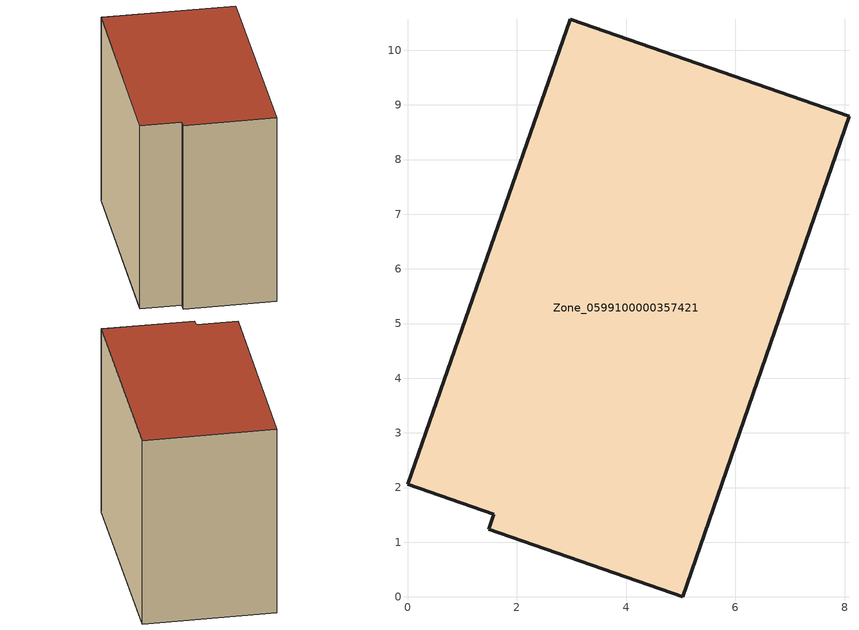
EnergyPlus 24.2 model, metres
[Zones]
Zone_0599100000357421
 floor ground (C_G): 8.08,8.8 5.04,0 1.49,1.23 1.58,1.51 0,2.06 2.98,10.57 z0
 wall outside (C_F): 5.04,0 8.08,8.8 2.98,10.57 0,2.06 1.58,1.51 1.49,1.23 5.04,0 z0:8.25
 roof outside (C_R): 1.49,1.23 5.04,0 8.08,8.8 2.98,10.57 0,2.06 1.58,1.51 z8.25
[BUILDING]
Pand.0599100000357421: North Axis=0; Terrain=City; Loads Convergence Tolerance Value=0.04; Temperature Convergence Tolerance Value=0.4; Solar Distribution=FullExterior; Maximum Number of Warmup Days=25; Minimum Number of Warmup Days=1
[Site:Location]
Rotterdam.The.Hague.AP_ZH_NLD Design_Conditions: Latitude=51.96; Longitude=4.45; Time Zone=1; Elevation=-4.5
[SITE:GROUNDTEMPERATURE:BUILDINGSURFACE]
18, 18, 18, 18, 18, 18, 18, 18, 18, 18, 18, 18
[MATERIAL] Thermal Absorptance=0.9; Solar Absorptance=0.7; Visible Absorptance=0.7
Name | Roughness | Thickness | Conductivity | Density | Specific Heat
G.TI.1992-2005 | MediumSmooth | 0.15 | 0.06 | 540 | 1210
F.TI.1992-2005 | Rough | 0.3 | 0.12 | 1920 | 840
R.TI.1992-2005 | MediumRough | 0.2 | 0.08 | 1500 | 1000
[CONSTRUCTION]
C_G: G.TI.1992-2005
C_F: F.TI.1992-2005
C_R: R.TI.1992-2005
[ZONE]
Zone_0599100000357421: Type=1; Multiplier=1; Ceiling Height=Autocalculate; Volume=Autocalculate; Floor Area=autocalculate; Part of Total Floor Area=Yes
[ZONEINFILTRATION:DESIGNFLOWRATE]
Infil_Zone_0599100000357421: Zone or ZoneList or Space or SpaceList=Zone_0599100000357421; Schedule=AlwaysOn; Design Flow Rate Calculation Method=Flow/Area; Flow Rate per Floor Area=0.0015; Constant Term Coefficient=1; Temperature Term Coefficient=0; Velocity Term Coefficient=0; Velocity Squared Term Coefficient=0
[HVACTEMPLATE:ZONE:IDEALLOADSAIRSYSTEM]
Zone_0599100000357421: Maximum Heating Supply Air Temperature=50; Minimum Cooling Supply Air Temperature=13; Maximum Heating Supply Air Humidity Ratio=0.0156; Minimum Cooling Supply Air Humidity Ratio=0.0077; Heating Limit=NoLimit; Cooling Limit=NoLimit; Dehumidification Control Type=ConstantSensibleHeatRatio; Cooling Sensible Heat Ratio=0.7; Dehumidification Setpoint=60; Humidification Control Type=None; Humidification Setpoint=30; Outdoor Air Method=None; Outdoor Air Flow Rate per Person=0.00944; Outdoor Air Flow Rate per Zone Floor Area=0; Outdoor Air Flow Rate per Zone=0; Demand Controlled Ventilation Type=None; Outdoor Air Economizer Type=NoEconomizer; Heat Recovery Type=None; Sensible Heat Recovery Effectiveness=0.7; Latent Heat Recovery Effectiveness=0.65
[ZONECONTROL:THERMOSTAT]
ThermostatControl_Zone_0599100000357421: Zone or ZoneList=Zone_0599100000357421; Control Type Schedule=DualSetpointControlType; Control 1=Thermostat_Zone_0599100000357421; Temperature Difference Between Cutout And Setpoint=0
[THERMOSTATSETPOINT:DUALSETPOINT]
Thermostat_Zone_0599100000357421: Heating Setpoint Temperature Schedule=HeatingSetpoint_Zone_0599100000357421; Cooling Setpoint Temperature Schedule=CoolingSetpoint_Zone_0599100000357421
[SCHEDULE:COMPACT]
HeatingSetpoint_Zone_0599100000357421: Through: 12/31, For: AllDays, Until: 24:00, 21
CoolingSetpoint_Zone_0599100000357421: Through: 12/31, For: AllDays, Until: 24:00, 24
DualSetpointControlType: Through: 12/31, For: AllDays, Until: 24:00, 4
AlwaysOn: Through: 12/31, For: AllDays, Until: 24:00, 1
